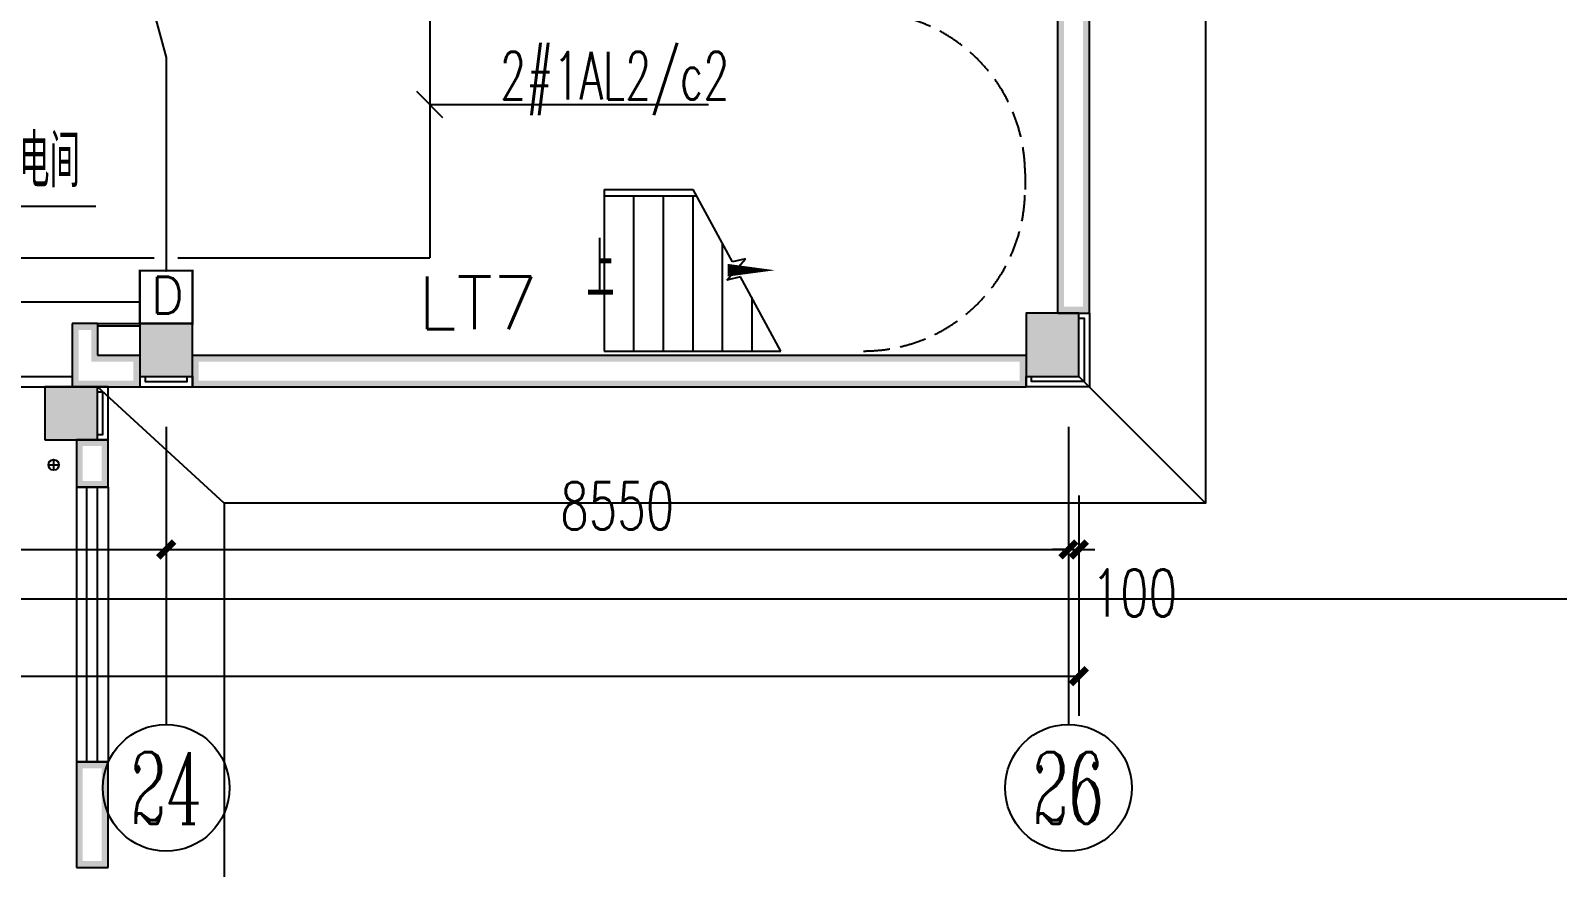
# Model space of a CAD drawing. Extents: x 101023 to 279373, y -114511 to 293844.
# Drawn here: x 230445 to 244915, y 210038 to 217962 of the extents above; entities that cross this region are included whole.
import ezdxf
from ezdxf.enums import TextEntityAlignment as Align

# ---------------------------------------------------------------- set-up
doc = ezdxf.new("R2010")
doc.units = 0
doc.header["$LTSCALE"] = 1000
doc.header["$MEASUREMENT"] = 0
doc.linetypes.add('DASH', pattern=[0.35, 0.25, -0.1])
for name, color, linetype in [('A-ANNO-IDEN', 3, 'Continuous'), ('AXIS', 3, 'Continuous'), ('AXIS_TEXT', 7, 'Continuous'), ('BZ', 7, 'Continuous'), ('COLUMN', 2, 'Continuous'), ('DIM-照明', 3, 'Continuous'), ('EQUIP-消防', 3, 'Continuous'), ('PUB_DIM', 3, 'Continuous'), ('PUB_HATCH', 8, 'Continuous'), ('PUB_TEXT', 7, 'Continuous'), ('PUB_WALL', 2, 'Continuous'), ('STAIR', 2, 'Continuous'), ('WALL', 2, 'Continuous'), ('WINDOW', 2, 'Continuous'), ('WIRE-照明', 6, 'Continuous'), ('排水', 153, 'Continuous'), ('看线', 30, 'Continuous')]:
    doc.layers.add(name, color=color, linetype=linetype)
doc.styles.add('_TCH_AXIS', font='COMPLEX', dxfattribs={"bigfont": 'GBCBIG'})
doc.styles.add('_TCH_DIM_T3', font='SIMPLEX', dxfattribs={"width": 0.705882, "bigfont": 'GBCBIG'})
doc.styles.add('_TEL_DIM', font='simplex.shx', dxfattribs={"width": 0.8, "height": 3.5, "bigfont": 'gbcbig.shx'})
doc.styles.add('A_DIM', font='simplex.shx', dxfattribs={"width": 0.7, "bigfont": 'gbcbig.shx'})
doc.styles.add('COMPLEX', font='COMPLEX')
doc.styles.get("Standard").update_dxf_attribs({"font": 'simplex.shx', "width": 0.8, "bigfont": 'gbcbig.shx'})
doc.dimstyles.new('_TCH_ARCH&&150', dxfattribs={"dimtxt": 446.25, "dimasz": 150, "dimexe": 375, "dimexo": 450, "dimgap": 189.375, "dimtad": 1, "dimdec": 0, "dimzin": 0, "dimdsep": 46, "dimtxsty": '_TCH_DIM_T3', "dimblk": 'ARCHTICK', "dimcen": 0.09, "dimclrt": 7, "dimazin": 2, "dimtfac": 1, "dimtdec": 0, "dimtix": 1, "dimtmove": 2, "dimatfit": 3, "dimfxl": 1, "dimtolj": 1, "dimtzin": 0, "dimarcsym": 0})

# ---------------------------------------------------------------- blocks, each defined once
blk = doc.blocks.new('$equip$00002755')
for p, q in [((0.5, 0.5), (-0.5, 0.5)), ((-0.5, 0.5), (-0.5, -0.5)), ((0.5, -0.5), (0.5, 0.5)), ((-0.5, -0.5), (0.5, -0.5))]:
    blk.add_line(p, q)
at = {"const_width": 0.04}
blk.add_lwpolyline([(-0.5, 0.5), (0.5, 0.5), (0.5, -0.5), (-0.5, -0.5), (-0.5, 0.5), (0.5, 0.5)], dxfattribs=at)
for p in [(0, 0.5), (-0.5, 0), (0.5, 0), (-0.027, -0.5)]:
    blk.add_point(p)
at = {"color": 7}
blk.add_attdef('$TEXT$', text='', height=0.4, dxfattribs=at).set_placement((0.026, -0.008), align=Align.MIDDLE_CENTER)
at = {"color": 7, "flags": 1}
for tag, height, p in [('A', 0.00002, (0, 0)), ('B', 0.4, (0.755, -0.254))]:
    blk.add_attdef(tag, text='', height=height, dxfattribs=at).set_placement(p, align=Align.MIDDLE_CENTER)
blk = doc.blocks.new('ng')
at = {"layer": '排水'}
for p, q in [((346041, 781408), (346041, 781308)), ((345991, 781358), (346091, 781358))]:
    blk.add_line(p, q, dxfattribs=at)
blk.add_circle((346041, 781358), 50, dxfattribs=at)
blk = doc.blocks.new('_AXISO')
blk.add_circle((0, 0), 0.5)
at = {"layer": 'AXIS_TEXT', "style": 'COMPLEX', "width": 1.041667}
blk.add_attdef('A', text='', height=0.56, dxfattribs=at).set_placement((-0.25, -0.28), (0.25, -0.28), align=Align.FIT)
blk = doc.blocks.new('_ArchTick')
at = {"color": 0, "linetype": 'ByBlock', "const_width": 0.4}
blk.add_lwpolyline([(-0.5, -0.5), (0.5, 0.5)], dxfattribs=at)
blk = doc.blocks.new('*D101')
at = {"layer": 'Defpoints', "color": 0, "transparency": 16777216}
for p in [(1007608, 802280), (1041708, 802280), (1041708, 800203)]:
    blk.add_point(p, dxfattribs=at)
at = {"layer": 'PUB_DIM', "color": 0, "lineweight": -2, "transparency": 16777216}
for p, q in [((1007608, 801830), (1007608, 799828)), ((1041708, 801830), (1041708, 799828)), ((1007608, 800203), (1041708, 800203))]:
    blk.add_line(p, q, dxfattribs=at)
at = {"layer": 'PUB_DIM', "color": 0, "lineweight": -2, "transparency": 16777216, "xscale": 150, "yscale": 150, "zscale": 150, "rotation": 180}
blk.add_blockref('_ArchTick', (1007608, 800203), dxfattribs=at)
at = {"layer": 'PUB_DIM', "color": 0, "lineweight": -2, "transparency": 16777216, "xscale": 150, "yscale": 150, "zscale": 150}
blk.add_blockref('_ArchTick', (1041708, 800203), dxfattribs=at)
at = {"layer": 'PUB_DIM', "color": 7, "transparency": 16777216, "insert": (1024658, 800616), "char_height": 446.2, "attachment_point": 5, "style": '_TCH_DIM_T3'}
blk.add_mtext('\\A1;34100', dxfattribs=at)
blk = doc.blocks.new('*D106')
at = {"layer": 'Defpoints', "color": 0, "transparency": 16777216}
for p in [(1028858, 802363), (1033058, 802363), (1033058, 801403)]:
    blk.add_point(p, dxfattribs=at)
at = {"layer": 'PUB_DIM', "color": 0, "lineweight": -2, "transparency": 16777216}
for p, q in [((1028858, 801913), (1028858, 801028)), ((1033058, 801913), (1033058, 801028)), ((1028858, 801403), (1033058, 801403))]:
    blk.add_line(p, q, dxfattribs=at)
at = {"layer": 'PUB_DIM', "color": 0, "lineweight": -2, "transparency": 16777216, "xscale": 150, "yscale": 150, "zscale": 150, "rotation": 180}
blk.add_blockref('_ArchTick', (1028858, 801403), dxfattribs=at)
at = {"layer": 'PUB_DIM', "color": 0, "lineweight": -2, "transparency": 16777216, "xscale": 150, "yscale": 150, "zscale": 150}
blk.add_blockref('_ArchTick', (1033058, 801403), dxfattribs=at)
at = {"layer": 'PUB_DIM', "color": 7, "transparency": 16777216, "insert": (1030958, 801816), "char_height": 446.2, "attachment_point": 5, "style": '_TCH_DIM_T3'}
blk.add_mtext('\\A1;4200', dxfattribs=at)
blk = doc.blocks.new('*D107')
at = {"layer": 'Defpoints', "color": 0, "transparency": 16777216}
for p in [(1033058, 802363), (1041608, 802363), (1041608, 801403)]:
    blk.add_point(p, dxfattribs=at)
at = {"layer": 'PUB_DIM', "color": 0, "lineweight": -2, "transparency": 16777216}
for p, q in [((1033058, 801913), (1033058, 801028)), ((1041608, 801913), (1041608, 801028)), ((1033058, 801403), (1041608, 801403))]:
    blk.add_line(p, q, dxfattribs=at)
at = {"layer": 'PUB_DIM', "color": 0, "lineweight": -2, "transparency": 16777216, "xscale": 150, "yscale": 150, "zscale": 150, "rotation": 180}
blk.add_blockref('_ArchTick', (1033058, 801403), dxfattribs=at)
at = {"layer": 'PUB_DIM', "color": 0, "lineweight": -2, "transparency": 16777216, "xscale": 150, "yscale": 150, "zscale": 150}
blk.add_blockref('_ArchTick', (1041608, 801403), dxfattribs=at)
at = {"layer": 'PUB_DIM', "color": 7, "transparency": 16777216, "insert": (1037333, 801816), "char_height": 446.2, "attachment_point": 5, "style": '_TCH_DIM_T3'}
blk.add_mtext('\\A1;8550', dxfattribs=at)
blk = doc.blocks.new('*D108')
at = {"layer": 'Defpoints', "color": 0, "transparency": 16777216}
for p in [(1041608, 802363), (1041708, 802363), (1041708, 801403)]:
    blk.add_point(p, dxfattribs=at)
at = {"layer": 'PUB_DIM', "color": 0, "lineweight": -2, "transparency": 16777216}
for p, q in [((1041608, 801913), (1041608, 801028)), ((1041708, 801913), (1041708, 801028)), ((1041608, 801403), (1041458, 801403)), ((1041608, 801403), (1041708, 801403)), ((1041708, 801403), (1041858, 801403))]:
    blk.add_line(p, q, dxfattribs=at)
at = {"layer": 'PUB_DIM', "color": 0, "lineweight": -2, "transparency": 16777216, "xscale": 150, "yscale": 150, "zscale": 150}
blk.add_blockref('_ArchTick', (1041608, 801403), dxfattribs=at)
at = {"layer": 'PUB_DIM', "color": 0, "lineweight": -2, "transparency": 16777216, "xscale": 150, "yscale": 150, "zscale": 150, "rotation": 180}
blk.add_blockref('_ArchTick', (1041708, 801403), dxfattribs=at)
at = {"layer": 'PUB_DIM', "color": 7, "transparency": 16777216, "insert": (1042233, 800991), "char_height": 446.2, "attachment_point": 5, "style": '_TCH_DIM_T3'}
blk.add_mtext('\\A1;100', dxfattribs=at)
blk = doc.blocks.new('$WINLIB2D$00000001')
at = {"color": 0}
for points in [[(-0.5, 0.5), (-0.5, -0.5)], [(-0.5, 0.5), (0.5, 0.5)], [(0.5, -0.5), (0.5, 0.5)], [(0.5, 0.1667), (-0.5, 0.1667)], [(0.5, -0.1667), (-0.5, -0.1667)], [(-0.5, -0.5), (0.5, -0.5)]]:
    blk.add_lwpolyline(points, dxfattribs=at)
blk = doc.blocks.new('_FZH')
blk.add_lwpolyline([(-0.5, -0.5), (0.5, -0.5), (0.5, 0.5), (-0.5, 0.5)], close=True)
at = {"layer": 'PUB_HATCH'}
blk.add_solid([(-0.5, -0.5), (0.5, -0.5), (-0.5, 0.5), (0.5, 0.5)], dxfattribs=at)
blk = doc.blocks.new('ERT')
at = {"layer": 'AXIS'}
for p, q in [((1033058.2, 802565.3), (1033058.2, 799745.8)), ((1041608.2, 802565.3), (1041608.2, 799745.8))]:
    blk.add_line(p, q, dxfattribs=at)
ref = blk.add_blockref('_AXISO', (1033058.2, 799145.8), dxfattribs=dict(at, xscale=1200, yscale=1200, zscale=1200))
ref.add_attrib('A', '24', dxfattribs={"layer": 'AXIS_TEXT', "height": 678.82, "style": '_TCH_AXIS', "width": 0.583333}).set_placement((1032718.8, 798806.4), (1033397.6, 798806.4), align=Align.FIT)
ref = blk.add_blockref('_AXISO', (1041608.2, 799145.8), dxfattribs=dict(at, xscale=1200, yscale=1200, zscale=1200))
ref.add_attrib('A', '26', dxfattribs={"layer": 'AXIS_TEXT', "height": 678.82, "style": '_TCH_AXIS', "width": 0.617647}).set_placement((1041268.8, 798806.4), (1041947.6, 798806.4), align=Align.FIT)
at = {"layer": 'PUB_DIM'}
for p1, p2, distance, picture, middle in [((1028858.2, 802362.7), (1033058.2, 802362.7), -959.7, '*D106', (1030958.2, 801815.5)), ((1033058.2, 802362.7), (1041608.2, 802362.7), -959.7, '*D107', (1037333.2, 801815.5)), ((1007608.2, 802279.9), (1041708.2, 802279.9), -2076.9, '*D101', (1024658.2, 800615.5))]:
    dim = blk.add_aligned_dim(p1=p1, p2=p2, distance=distance, dimstyle='_TCH_ARCH&&150', dxfattribs=at)
    dim.commit()
    dim.dimension.update_dxf_attribs({"geometry": picture, "text_midpoint": middle})
dim = blk.add_linear_dim(base=(1041708.2, 801403), p1=(1041608.2, 802362.7), p2=(1041708.2, 802362.7), angle=0, dimstyle='_TCH_ARCH&&150', dxfattribs=at)
dim.commit()
dim.dimension.update_dxf_attribs({"geometry": '*D108', "text_midpoint": (1042233.2, 800990.5), "dimtype": 129})
blk = doc.blocks.new('A$C40CE5D7B')
at = {"layer": 'PUB_WALL'}
for points in [[(123850, 48620), (123910, 48620), (123910, 51470), (123850, 51470)], [(124150, 48620), (124150, 51470), (124090, 51470), (124090, 48620)], [(124050, 48620), (123550, 48620), (123610, 48560), (123990, 48560)], [(123550, 48620), (123550, 48020), (123610, 48080), (123610, 48560)], [(123850, 48620), (124150, 48620), (124150, 48680), (123850, 48680)], [(124050, 48020), (124050, 48620), (123990, 48560), (123990, 48080)], [(114510, 48520), (114510, 47920), (114570, 47980), (114570, 48520)], [(114750, 48520), (114510, 48520), (114510, 48460), (114750, 48460)], [(114750, 48520), (114750, 48220), (114690, 48160), (114690, 48520)], [(115650, 48520), (115150, 48520), (115210, 48460), (115590, 48460)], [(115150, 48520), (115150, 48020), (115210, 48080), (115210, 48460)], [(115650, 48020), (115650, 48520), (115590, 48460), (115590, 48080)], [(114750, 48220), (114690, 48160), (115150, 48160), (115150, 48220)], [(115150, 48220), (115090, 48220), (115090, 47920), (115150, 47920)], [(115650, 48220), (115650, 48160), (123550, 48160), (123550, 48220)], [(115650, 48220), (115650, 47920), (115710, 47920), (115710, 48220)], [(123550, 48220), (123490, 48220), (123490, 47920), (123550, 47920)], [(115150, 48020), (115650, 48020), (115590, 48080), (115210, 48080)], [(123550, 48020), (124050, 48020), (123990, 48080), (123610, 48080)], [(114750, 47920), (114250, 47920), (114310, 47860), (114690, 47860)], [(114250, 47920), (114250, 47420), (114310, 47480), (114310, 47860)], [(114510, 47920), (115150, 47920), (115150, 47980), (114570, 47980)], [(114750, 47420), (114750, 47920), (114690, 47860), (114690, 47480)], [(115650, 47920), (123550, 47920), (123550, 47980), (115650, 47980)], [(114250, 47420), (114750, 47420), (114690, 47480), (114310, 47480)], [(114550, 47420), (114550, 46970), (114610, 47030), (114610, 47360)], [(114850, 47420), (114550, 47420), (114610, 47360), (114790, 47360)], [(114850, 46970), (114850, 47420), (114790, 47360), (114790, 47030)], [(114550, 46970), (114850, 46970), (114790, 47030), (114610, 47030)], [(114550, 44370), (114550, 43370), (114610, 43430), (114610, 44310)], [(114850, 44370), (114550, 44370), (114610, 44310), (114790, 44310)], [(114850, 43370), (114850, 44370), (114790, 44310), (114790, 43430)], [(114550, 43370), (114850, 43370), (114790, 43430), (114610, 43430)]]:
    blk.add_hatch(color=256, dxfattribs=at).paths.add_polyline_path(points)
for points in [[(124050, 48620), (124150, 48620), (124150, 47920), (123550, 47920), (123550, 48020)], [(114750, 48520), (115150, 48520)], [(114750, 48500), (115150, 48500)], [(124050, 48570), (124100, 48570), (124100, 47970), (123600, 47970), (123600, 48020)], [(114750, 47420), (114850, 47420), (114850, 47920), (114750, 47920)], [(115150, 48020), (115150, 47920), (115650, 47920), (115650, 48020)], [(115200, 48020), (115200, 47970), (115600, 47970), (115600, 48020)], [(114750, 47470), (114800, 47470), (114800, 47870), (114750, 47870)]]:
    blk.add_lwpolyline(points)
at = {"layer": 'A-ANNO-IDEN'}
blk.add_lwpolyline([(119910, 49025, 0, 0, 0), (121170, 49025, 0, 120, 0), (120720, 49025, 0, 0, 0)], format="xyseb", dxfattribs=at)
at = {"layer": 'STAIR', "color": 9, "linetype": 'DASH'}
blk.add_line((123540, 49940), (123540, 49790), dxfattribs=at)
at = {"layer": 'STAIR'}
for p, q in [((119550, 49790), (120396, 49790)), ((119550, 49790), (119550, 49730)), ((119550, 49790), (120396, 49790)), ((119550, 49790), (119550, 49730)), ((120767, 49104), (120396, 49790)), ((119550, 49730), (119550, 48260)), ((119550, 49730), (120428, 49730)), ((119830, 49730), (119830, 48260)), ((120110, 49730), (120110, 48260)), ((120390, 49730), (120390, 48260)), ((120670, 49284), (120670, 48260)), ((120712, 48932), (120890, 49133)), ((120890, 49133), (120767, 49104)), ((120843, 48963), (120712, 48932)), ((121224, 48260), (120843, 48963)), ((120950, 48766), (120950, 48260)), ((119550, 48260), (121224, 48260))]:
    blk.add_line(p, q, dxfattribs=at)
at = {"layer": 'STAIR', "color": 9, "linetype": 'DASH'}
for points in [[(122010, 51470, -0.414214), (123540, 49940)], [(122010, 48260, 0.414214), (123540, 49790)]]:
    blk.add_lwpolyline(points, format="xyb", dxfattribs=at)
at = {"layer": 'WALL'}
for p, q in [((123850, 48620), (123850, 51470)), ((124150, 48620), (124150, 51470)), ((123850, 48620), (124150, 48620)), ((114510, 48520), (114510, 47920)), ((114750, 48520), (114510, 48520)), ((114750, 48520), (114750, 48220)), ((114750, 48220), (115150, 48220)), ((115650, 48220), (123550, 48220)), ((114510, 47920), (115150, 47920)), ((115150, 48020), (115150, 47920)), ((115650, 48020), (115650, 47920)), ((115650, 47920), (123550, 47920)), ((123550, 48020), (123550, 47920)), ((114550, 47420), (114550, 46970)), ((114850, 47420), (114550, 47420)), ((114850, 46970), (114850, 47420)), ((114550, 46970), (114850, 46970)), ((114550, 44370), (114550, 43370)), ((114850, 44370), (114550, 44370)), ((114850, 43370), (114850, 44370)), ((114550, 43370), (114850, 43370))]:
    blk.add_line(p, q, dxfattribs=at)
at = {"layer": '排水'}
for p, q in [((115950, 46820), (114750, 47920)), ((125250, 46820), (124050, 48020))]:
    blk.add_line(p, q, dxfattribs=at)
blk.add_lwpolyline([(125250, 56420), (125250, 46820), (115950, 46820), (115950, 39770)], dxfattribs=at)
at = {"layer": '看线'}
for p, q in [((111190, 47920), (114510, 47920)), ((111450, 48020), (114510, 48020))]:
    blk.add_line(p, q, dxfattribs=at)
at = {"layer": 'COLUMN'}
for p, xscale, yscale, zscale, rotation in [((123800, 48320), 500.0007197014056, 599.9999998621643, 599.9999998621643, 1.610161418306744e-08), ((115400, 48270), 500.0007197007071, 499.999999896856, 499.999999896856, 1.611495437711071e-08), ((114500, 47670), 499.9999999866122, 499.9999999207212, 499.9999999207212, 1.470091497178825e-08)]:
    blk.add_blockref('_FZH', p, dxfattribs=dict(at, xscale=xscale, yscale=yscale, zscale=zscale, rotation=rotation))
at = {"layer": 'WALL'}
blk.add_blockref('ERT', (-917658, -755022), dxfattribs=at)
at = {"layer": 'WINDOW', "xscale": 2600, "yscale": 300, "zscale": 2600, "rotation": 270}
blk.add_blockref('$WINLIB2D$00000001', (114700, 45670), dxfattribs=at)
at = {"layer": '排水'}
blk.add_blockref('ng', (-231707, -734176), dxfattribs=at)
at = {"layer": 'A-ANNO-IDEN', "color": 7, "style": 'A_DIM', "width": 0.7}
blk.add_text('上', height=525, dxfattribs=at).set_placement((119385, 48762))
at = {"layer": 'PUB_TEXT'}
blk.add_text('LT7', height=500, dxfattribs=at).set_placement((117788, 48466))

msp = doc.modelspace()

# ---------------------------------------------------------------- linework, layer by layer
at = {"layer": 'BZ'}
msp.add_line((231064, 216295), (229344, 216295), dxfattribs=at)
at = {"layer": 'DIM-照明'}
msp.add_line((234353, 217137), (234106, 217385), dxfattribs=at)
for points in [[(234230, 217261), (234827, 217261)], [(234827, 217261), (236869, 217261)]]:
    msp.add_lwpolyline(points, dxfattribs=at)
at = {"layer": 'WIRE-照明'}
for p, q in [((234230, 220705), (234230, 215811)), ((231231, 219540), (231730, 217706)), ((231730, 217706), (231730, 215688)), ((226180, 215811), (231617, 215811)), ((231842, 215811), (234230, 215811)), ((226180, 215395), (231480, 215395)), ((225491, 212582), (245014, 212582))]:
    msp.add_line(p, q, dxfattribs=at)

# ---------------------------------------------------------------- block references
at = {"layer": 'EQUIP-消防', "ltscale": 5}
ref = msp.add_blockref('$equip$00002755', (231730, 215438), dxfattribs=dict(at, xscale=500, yscale=500, zscale=500))
ref.add_attrib('$TEXT$', 'D', dxfattribs={"layer": '0', "color": 7, "height": 350}).set_placement((231742, 215457), align=Align.MIDDLE_CENTER)
at = {"layer": 'STAIR'}
msp.add_blockref('A$C40CE5D7B', (116330, 166668), dxfattribs=at)

# ---------------------------------------------------------------- texts
at = {"layer": 'BZ', "style": '_TEL_DIM', "width": 0.8}
msp.add_text('2#配电间', height=500, dxfattribs=at).set_placement((229346, 216478))
at = {"layer": 'DIM-照明', "color": 7, "style": '_TEL_DIM', "width": 0.64}
msp.add_text('2#1AL2/c2', height=450, dxfattribs=at).set_placement((234895, 217311))

doc.saveas('drawing.dxf')
